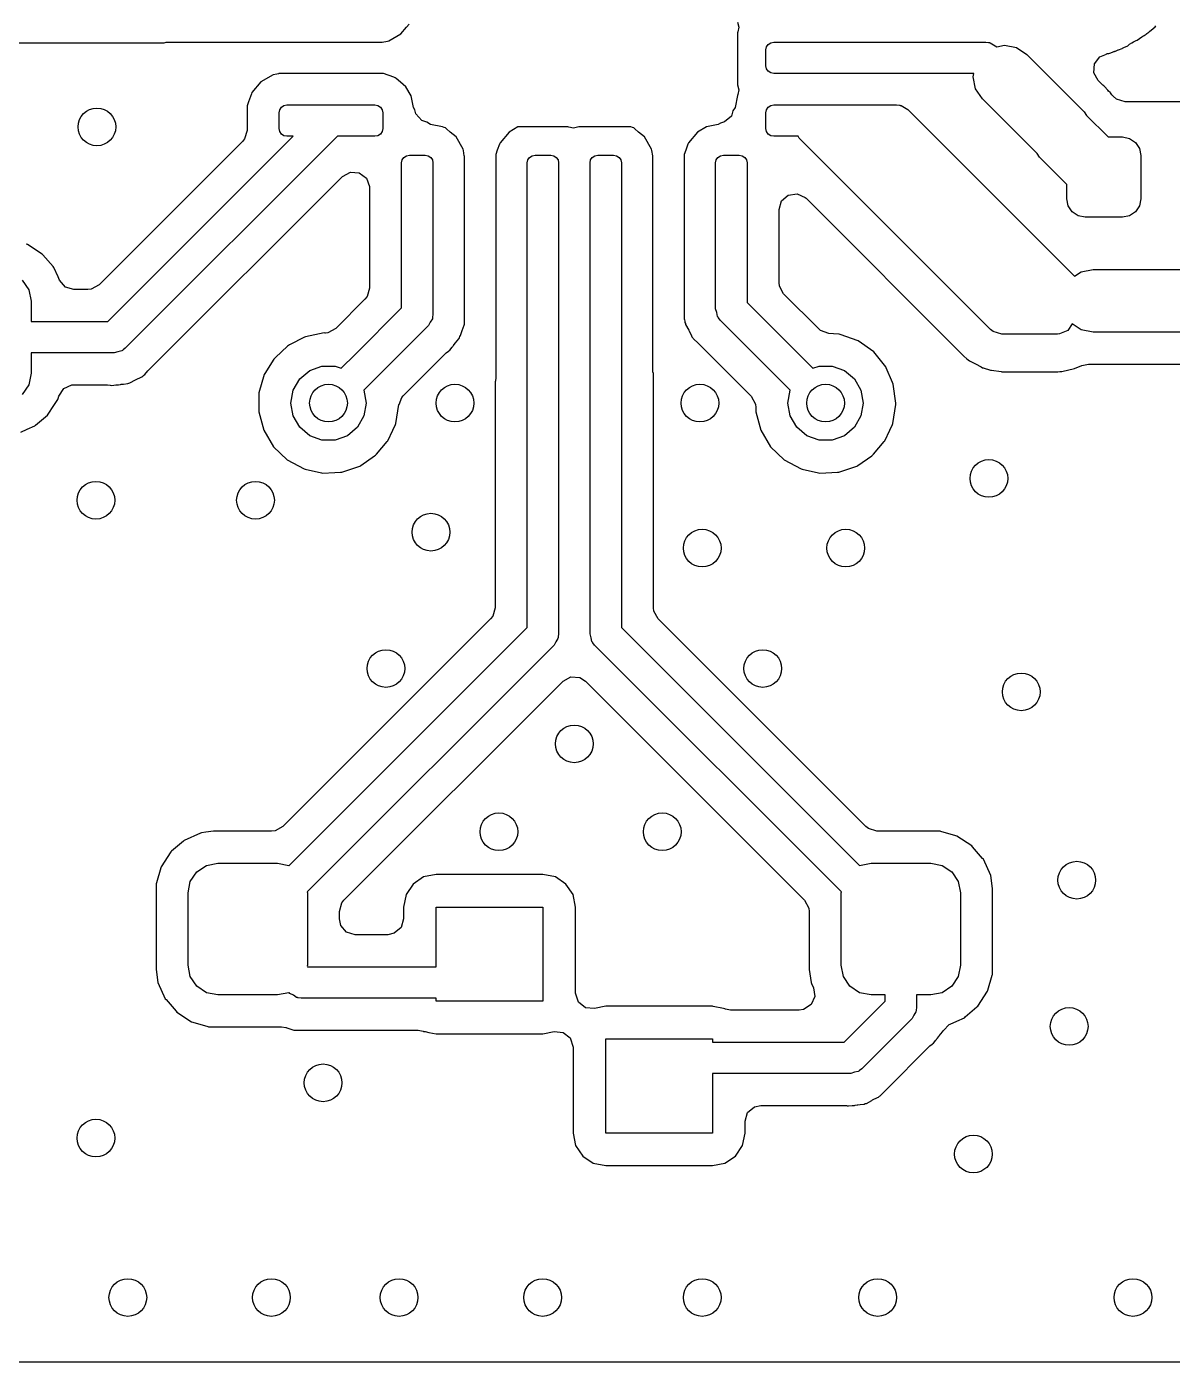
# Model space of a CAD drawing. Extents: x 5.33 to 7.27, y -5.07 to -3.93.
# Drawn here: x 5.7283 to 6.0873, y -5.0703 to -4.6515 of the extents above; entities that cross this region are included whole.
import ezdxf

# ---------------------------------------------------------------- set-up
doc = ezdxf.new("R2010")
doc.units = 0
doc.header["$MEASUREMENT"] = 0
doc.layers.add('BLACK', color=7, linetype='CONTINUOUS')

msp = doc.modelspace()

# ---------------------------------------------------------------- linework, layer by layer
at = {"layer": 'BLACK', "linetype": 'CONTINUOUS'}
for p, q in [((5.84557, -4.65375), (5.84729, -4.65169)), ((5.84729, -4.65169), (5.84812, -4.65071)), ((5.9511, -4.65003), (5.9515, -4.65166)), ((5.9515, -4.65166), (5.9512, -4.65312)), ((6.08001, -4.65319), (6.08033, -4.65289)), ((6.08033, -4.65289), (6.08067, -4.65259)), ((6.08067, -4.65259), (6.08196, -4.65158)), ((6.08196, -4.65158), (6.0822, -4.65124)), ((5.67882, -4.65652), (5.77136, -4.65652)), ((5.77136, -4.65652), (5.77197, -4.65634)), ((5.77197, -4.65634), (5.83962, -4.65634)), ((5.83962, -4.65634), (5.83967, -4.65632)), ((5.83967, -4.65632), (5.84133, -4.65602)), ((5.84133, -4.65602), (5.84176, -4.65595)), ((5.84133, -4.65602), (5.84133, -4.65602)), ((5.84176, -4.65595), (5.84557, -4.65375)), ((5.9512, -4.65312), (5.9511, -4.6534)), ((5.9511, -4.6534), (5.9511, -4.66972)), ((5.96015, -4.65786), (5.96068, -4.65706)), ((5.96068, -4.65706), (5.96148, -4.65653)), ((5.96148, -4.65653), (5.96242, -4.65634)), ((5.96242, -4.65634), (6.02886, -4.65634)), ((6.02886, -4.65634), (6.02973, -4.65646)), ((6.02973, -4.65646), (6.02991, -4.65645)), ((6.02991, -4.65645), (6.03, -4.6565)), ((6.03, -4.6565), (6.03026, -4.65654)), ((6.03026, -4.65654), (6.03127, -4.6572)), ((6.07364, -4.65725), (6.07395, -4.65699)), ((6.07395, -4.65699), (6.07462, -4.65653)), ((6.07462, -4.65653), (6.07464, -4.65652)), ((6.07464, -4.65652), (6.07515, -4.65622)), ((6.07515, -4.65622), (6.07579, -4.65593)), ((6.07579, -4.65593), (6.07599, -4.65583)), ((6.07599, -4.65583), (6.07633, -4.65572)), ((6.07633, -4.65572), (6.07779, -4.65472)), ((6.07779, -4.65472), (6.07813, -4.65451)), ((6.07813, -4.65451), (6.07853, -4.65427)), ((6.07853, -4.65427), (6.07909, -4.65383)), ((6.07909, -4.65383), (6.07934, -4.65365)), ((6.07934, -4.65365), (6.07968, -4.65341)), ((6.07968, -4.65341), (6.08001, -4.65319)), ((5.95996, -4.6588), (5.96015, -4.65786)), ((5.95996, -4.66372), (5.95996, -4.6588)), ((6.03127, -4.6572), (6.03234, -4.65778)), ((6.03234, -4.65778), (6.03236, -4.6578)), ((6.03236, -4.6578), (6.03476, -4.65732)), ((6.03476, -4.65732), (6.03853, -4.65807)), ((6.03853, -4.65807), (6.04172, -4.66021)), ((6.04172, -4.66021), (6.05967, -4.67815)), ((6.06292, -4.66313), (6.0646, -4.6609)), ((6.0646, -4.6609), (6.06672, -4.66009)), ((6.0667, -4.66001), (6.06705, -4.65993)), ((6.06672, -4.66009), (6.0667, -4.66001)), ((6.06705, -4.65993), (6.0674, -4.6599)), ((6.0674, -4.6599), (6.06805, -4.65965)), ((6.06805, -4.65965), (6.06876, -4.65938)), ((6.06876, -4.65938), (6.06902, -4.65929)), ((6.06902, -4.65929), (6.06919, -4.65923)), ((6.06902, -4.65929), (6.06902, -4.65929)), ((6.06919, -4.65923), (6.06936, -4.65919)), ((6.06936, -4.65919), (6.06952, -4.65912)), ((6.06952, -4.65912), (6.07032, -4.65878)), ((6.06952, -4.65912), (6.06952, -4.65912)), ((6.07032, -4.65878), (6.07048, -4.65871)), ((6.07048, -4.65871), (6.07157, -4.65829)), ((6.07157, -4.65829), (6.07174, -4.65819)), ((6.07174, -4.65819), (6.07191, -4.65811)), ((6.07191, -4.65811), (6.07216, -4.65799)), ((6.07191, -4.65811), (6.07191, -4.65811)), ((6.07216, -4.65799), (6.07337, -4.65748)), ((6.07337, -4.65748), (6.07364, -4.65725)), ((6.07364, -4.65725), (6.07364, -4.65725)), ((5.96015, -4.66466), (5.95996, -4.66372)), ((5.96068, -4.66546), (5.96015, -4.66466)), ((5.96148, -4.66599), (5.96068, -4.66546)), ((6.06272, -4.66592), (6.06292, -4.66313)), ((5.80171, -4.66877), (5.79888, -4.67215)), ((5.80553, -4.66657), (5.80171, -4.66877)), ((5.80672, -4.66636), (5.80553, -4.66657)), ((5.80725, -4.66624), (5.80672, -4.66636)), ((5.80734, -4.66618), (5.80725, -4.66624)), ((5.84012, -4.66618), (5.80734, -4.66618)), ((5.84335, -4.66736), (5.84012, -4.66618)), ((5.84376, -4.66751), (5.84335, -4.66736)), ((5.84335, -4.66736), (5.84335, -4.66736)), ((5.84409, -4.66778), (5.84376, -4.66751)), ((5.84544, -4.66892), (5.84409, -4.66778)), ((5.84409, -4.66778), (5.84409, -4.66778)), ((5.84713, -4.67034), (5.84544, -4.66892)), ((5.9511, -4.66972), (5.9515, -4.67134)), ((5.96242, -4.66618), (5.96148, -4.66599)), ((6.02512, -4.66618), (5.96242, -4.66618)), ((6.02492, -4.66717), (6.02512, -4.66618)), ((6.02567, -4.67093), (6.02492, -4.66717)), ((6.06406, -4.66838), (6.06272, -4.66592)), ((6.06492, -4.66923), (6.06406, -4.66838)), ((6.06534, -4.66957), (6.06492, -4.66923)), ((6.0656, -4.6698), (6.06533, -4.66957)), ((6.06533, -4.66957), (6.06534, -4.66957)), ((5.79873, -4.67255), (5.79783, -4.67504)), ((5.79874, -4.67255), (5.79873, -4.67255)), ((5.79888, -4.67215), (5.79874, -4.67255)), ((5.84876, -4.67315), (5.84713, -4.67034)), ((5.84949, -4.67684), (5.84876, -4.67315)), ((5.9511, -4.67309), (5.95035, -4.67684)), ((5.9512, -4.6728), (5.9511, -4.67309)), ((5.9515, -4.67134), (5.9512, -4.6728)), ((6.0278, -4.67413), (6.02567, -4.67093)), ((6.0659, -4.67), (6.0656, -4.6698)), ((6.06613, -4.67026), (6.0659, -4.67)), ((6.0671, -4.67139), (6.06613, -4.67026)), ((6.06613, -4.67026), (6.06613, -4.67026)), ((6.06735, -4.67166), (6.0671, -4.67139)), ((6.06782, -4.67213), (6.06735, -4.67166)), ((6.06793, -4.67228), (6.06782, -4.67213)), ((6.06816, -4.67259), (6.06793, -4.67228)), ((6.06793, -4.67228), (6.06793, -4.67228)), ((6.0684, -4.67291), (6.06816, -4.67259)), ((6.06876, -4.67332), (6.0684, -4.67291)), ((6.06983, -4.67425), (6.06876, -4.67332)), ((5.79783, -4.67504), (5.79738, -4.67627)), ((5.79738, -4.67627), (5.79738, -4.68402)), ((5.8074, -4.67848), (5.80759, -4.67754)), ((5.80759, -4.67754), (5.80812, -4.67674)), ((5.80812, -4.67674), (5.80892, -4.67621)), ((5.80892, -4.67621), (5.80986, -4.67602)), ((5.80986, -4.67602), (5.83742, -4.67602)), ((5.83742, -4.67602), (5.83836, -4.67621)), ((5.83836, -4.67621), (5.83916, -4.67674)), ((5.83916, -4.67674), (5.83969, -4.67754)), ((5.83969, -4.67754), (5.83988, -4.67848)), ((5.84995, -4.67753), (5.84949, -4.67684)), ((5.8503, -4.67885), (5.84995, -4.67753)), ((5.94962, -4.67793), (5.94915, -4.67952)), ((5.95035, -4.67684), (5.94962, -4.67793)), ((5.95996, -4.67848), (5.96015, -4.67754)), ((5.96015, -4.67754), (5.96068, -4.67674)), ((5.96068, -4.67674), (5.96148, -4.67621)), ((5.96148, -4.67621), (5.96242, -4.67602)), ((5.96242, -4.67602), (6.00094, -4.67602)), ((6.00094, -4.67602), (6.00181, -4.67615)), ((6.00181, -4.67615), (6.00199, -4.67614)), ((6.00199, -4.67614), (6.00209, -4.67619)), ((6.00209, -4.67619), (6.00234, -4.67623)), ((6.00234, -4.67623), (6.00336, -4.67688)), ((6.00336, -4.67688), (6.00442, -4.67747)), ((6.00442, -4.67747), (6.0567, -4.72974)), ((6.04496, -4.69128), (6.0278, -4.67413)), ((6.07252, -4.67504), (6.06983, -4.67425)), ((6.50952, -4.67504), (6.07252, -4.67504)), ((5.8074, -4.68341), (5.8074, -4.67848)), ((5.83988, -4.67848), (5.83988, -4.68341)), ((5.85213, -4.68096), (5.8503, -4.67885)), ((5.85372, -4.68143), (5.85213, -4.68096)), ((5.85482, -4.68216), (5.85372, -4.68143)), ((5.85856, -4.68291), (5.85482, -4.68216)), ((5.94503, -4.68216), (5.94133, -4.6829)), ((5.94572, -4.6817), (5.94503, -4.68216)), ((5.94704, -4.68135), (5.94572, -4.6817)), ((5.94915, -4.67952), (5.94704, -4.68135)), ((5.95996, -4.68341), (5.95996, -4.67848)), ((6.05967, -4.67815), (6.06046, -4.67934)), ((6.06046, -4.67934), (6.06719, -4.68606)), ((5.75369, -4.74394), (5.81176, -4.68587)), ((5.82568, -4.68587), (5.75921, -4.75234)), ((5.79738, -4.68402), (5.79659, -4.6867)), ((5.80759, -4.68435), (5.8074, -4.68341)), ((5.80812, -4.68515), (5.80759, -4.68435)), ((5.80892, -4.68568), (5.80812, -4.68515)), ((5.80986, -4.68587), (5.80892, -4.68568)), ((5.81176, -4.68587), (5.80986, -4.68587)), ((5.83742, -4.68587), (5.82568, -4.68587)), ((5.83836, -4.68568), (5.83742, -4.68587)), ((5.83916, -4.68515), (5.83836, -4.68568)), ((5.83969, -4.68435), (5.83916, -4.68515)), ((5.83988, -4.68341), (5.83969, -4.68435)), ((5.8591, -4.68311), (5.85856, -4.68291)), ((5.85951, -4.68325), (5.8591, -4.68311)), ((5.8591, -4.68311), (5.8591, -4.68311)), ((5.85984, -4.68353), (5.85951, -4.68325)), ((5.86102, -4.68452), (5.85984, -4.68353)), ((5.85984, -4.68353), (5.85984, -4.68353)), ((5.86288, -4.68608), (5.86102, -4.68452)), ((5.86508, -4.6899), (5.86288, -4.68608)), ((5.87947, -4.68452), (5.87664, -4.68789)), ((5.88225, -4.68291), (5.87947, -4.68452)), ((5.89794, -4.68291), (5.88225, -4.68291)), ((5.89822, -4.68301), (5.89794, -4.68291)), ((5.89968, -4.68331), (5.89822, -4.68301)), ((5.90131, -4.68291), (5.89968, -4.68331)), ((5.91763, -4.68291), (5.90131, -4.68291)), ((5.91816, -4.68311), (5.91763, -4.68291)), ((5.91856, -4.68325), (5.91816, -4.68311)), ((5.91816, -4.68311), (5.91816, -4.68311)), ((5.9189, -4.68353), (5.91856, -4.68325)), ((5.92007, -4.68452), (5.9189, -4.68353)), ((5.9189, -4.68353), (5.9189, -4.68353)), ((5.92194, -4.68608), (5.92007, -4.68452)), ((5.92414, -4.6899), (5.92194, -4.68608)), ((5.93852, -4.68452), (5.93569, -4.68789)), ((5.94133, -4.6829), (5.93852, -4.68452)), ((5.96015, -4.68435), (5.95996, -4.68341)), ((5.96068, -4.68515), (5.96015, -4.68435)), ((5.96148, -4.68568), (5.96068, -4.68515)), ((5.96242, -4.68587), (5.96148, -4.68568)), ((5.97008, -4.68587), (5.96242, -4.68587)), ((5.97042, -4.68648), (5.97008, -4.68587)), ((6.03036, -4.74642), (5.97042, -4.68648)), ((6.06719, -4.68606), (6.07167, -4.68606)), ((6.07167, -4.68606), (6.0739, -4.68651)), ((5.79593, -4.68753), (5.75099, -4.73246)), ((5.79659, -4.6867), (5.79593, -4.68753)), ((5.86516, -4.69032), (5.86508, -4.6899)), ((5.86545, -4.69198), (5.86516, -4.69032)), ((5.86516, -4.69032), (5.86516, -4.69032)), ((5.87579, -4.69023), (5.87531, -4.69153)), ((5.87649, -4.6883), (5.87579, -4.69023)), ((5.87664, -4.68789), (5.87649, -4.6883)), ((5.87649, -4.6883), (5.87649, -4.6883)), ((5.92421, -4.69032), (5.92414, -4.6899)), ((5.92451, -4.69198), (5.92421, -4.69032)), ((5.92421, -4.69032), (5.92421, -4.69032)), ((5.93484, -4.69023), (5.93437, -4.69153)), ((5.93555, -4.6883), (5.93484, -4.69023)), ((5.93569, -4.68789), (5.93555, -4.6883)), ((5.93555, -4.6883), (5.93555, -4.6883)), ((6.0739, -4.68651), (6.07578, -4.68776)), ((6.07578, -4.68776), (6.07704, -4.68965)), ((6.07704, -4.68965), (6.07748, -4.69187)), ((5.84579, -4.69423), (5.84597, -4.69329)), ((5.84579, -4.73967), (5.84579, -4.69423)), ((5.84597, -4.69329), (5.84651, -4.69249)), ((5.84651, -4.69249), (5.84731, -4.69196)), ((5.84731, -4.69196), (5.84825, -4.69177)), ((5.84825, -4.69177), (5.85317, -4.69177)), ((5.85317, -4.69177), (5.85411, -4.69196)), ((5.85411, -4.69196), (5.85491, -4.69249)), ((5.85491, -4.69249), (5.85544, -4.69329)), ((5.85544, -4.69329), (5.85563, -4.69423)), ((5.85563, -4.69423), (5.85563, -4.74171)), ((5.86547, -4.69203), (5.86545, -4.69198)), ((5.86547, -4.74474), (5.86547, -4.69203)), ((5.87531, -4.69153), (5.87531, -4.76165)), ((5.88516, -4.69423), (5.88534, -4.69329)), ((5.88516, -4.83989), (5.88516, -4.69423)), ((5.88534, -4.69329), (5.88588, -4.69249)), ((5.88588, -4.69249), (5.88668, -4.69196)), ((5.88668, -4.69196), (5.88762, -4.69177)), ((5.88762, -4.69177), (5.89254, -4.69177)), ((5.89254, -4.69177), (5.89348, -4.69196)), ((5.89348, -4.69196), (5.89428, -4.69249)), ((5.89428, -4.69249), (5.89481, -4.69329)), ((5.89481, -4.69329), (5.895, -4.69423)), ((5.895, -4.69423), (5.895, -4.84193)), ((5.90484, -4.69423), (5.90503, -4.69329)), ((5.90484, -4.84193), (5.90484, -4.69423)), ((5.90503, -4.69329), (5.90556, -4.69249)), ((5.90556, -4.69249), (5.90636, -4.69196)), ((5.90636, -4.69196), (5.9073, -4.69177)), ((5.9073, -4.69177), (5.91222, -4.69177)), ((5.91222, -4.69177), (5.91317, -4.69196)), ((5.91317, -4.69196), (5.91396, -4.69249)), ((5.91396, -4.69249), (5.9145, -4.69329)), ((5.9145, -4.69329), (5.91469, -4.69423)), ((5.91469, -4.69423), (5.91469, -4.83989)), ((5.92453, -4.69203), (5.92451, -4.69198)), ((5.92453, -4.75969), (5.92453, -4.69203)), ((5.93437, -4.69153), (5.93437, -4.74328)), ((5.94421, -4.69423), (5.9444, -4.69329)), ((5.94421, -4.74), (5.94421, -4.69423)), ((5.9444, -4.69329), (5.94493, -4.69249)), ((5.94493, -4.69249), (5.94573, -4.69196)), ((5.94573, -4.69196), (5.94667, -4.69177)), ((5.94667, -4.69177), (5.95159, -4.69177)), ((5.95159, -4.69177), (5.95254, -4.69196)), ((5.95254, -4.69196), (5.95333, -4.69249)), ((5.95333, -4.69249), (5.95387, -4.69329)), ((5.95387, -4.69329), (5.95406, -4.69423)), ((5.95406, -4.69423), (5.95406, -4.73796)), ((6.04575, -4.69246), (6.04496, -4.69128)), ((6.05425, -4.70097), (6.04575, -4.69246)), ((6.07748, -4.69187), (6.07748, -4.70545)), ((5.76642, -4.7593), (5.8273, -4.69842)), ((5.8273, -4.69842), (5.82975, -4.69708)), ((5.82975, -4.69708), (5.83254, -4.69728)), ((5.83254, -4.69728), (5.83478, -4.69895)), ((5.83478, -4.69895), (5.83576, -4.70157)), ((5.83576, -4.70157), (5.83577, -4.70192)), ((5.83577, -4.70192), (5.83577, -4.73347)), ((6.05425, -4.70545), (6.05425, -4.70097)), ((5.96407, -4.70882), (5.96486, -4.70614)), ((5.96486, -4.70614), (5.96697, -4.7043)), ((5.96697, -4.7043), (5.96974, -4.70391)), ((5.96974, -4.70391), (5.97228, -4.70507)), ((5.97228, -4.70507), (5.97254, -4.70531)), ((5.97254, -4.70531), (6.02201, -4.75477)), ((6.05469, -4.70768), (6.05425, -4.70545)), ((6.07748, -4.70545), (6.07704, -4.70768)), ((5.96407, -4.73176), (5.96407, -4.70882)), ((6.05595, -4.70956), (6.05469, -4.70768)), ((6.05784, -4.71082), (6.05595, -4.70956)), ((6.06006, -4.71126), (6.05784, -4.71082)), ((6.07167, -4.71126), (6.06006, -4.71126)), ((6.0739, -4.71082), (6.07167, -4.71126)), ((6.07578, -4.70956), (6.0739, -4.71082)), ((6.07704, -4.70768), (6.07578, -4.70956)), ((5.7285, -4.71978), (5.72816, -4.71968)), ((5.73316, -4.72279), (5.7285, -4.71978)), ((5.73339, -4.72306), (5.73316, -4.72279)), ((5.73655, -4.72673), (5.73339, -4.72306)), ((5.73339, -4.72306), (5.73339, -4.72306)), ((5.73678, -4.727), (5.73655, -4.72673)), ((5.73655, -4.72673), (5.73655, -4.72673)), ((5.73812, -4.72994), (5.73678, -4.727)), ((6.0567, -4.72974), (6.05879, -4.72835)), ((6.05879, -4.72835), (6.06256, -4.7276)), ((6.06256, -4.7276), (6.14094, -4.7276)), ((5.72691, -4.73093), (5.72893, -4.73396)), ((5.7386, -4.73101), (5.73812, -4.72994)), ((5.74044, -4.73313), (5.7386, -4.73101)), ((5.75099, -4.73246), (5.74854, -4.7338)), ((5.96419, -4.73281), (5.96407, -4.73176)), ((5.72893, -4.73396), (5.72965, -4.73754)), ((5.74312, -4.73392), (5.74044, -4.73313)), ((5.74748, -4.73392), (5.74312, -4.73392)), ((5.74854, -4.7338), (5.74748, -4.73392)), ((5.83498, -4.73615), (5.83431, -4.73698)), ((5.83577, -4.73347), (5.83498, -4.73615)), ((5.96553, -4.73526), (5.96419, -4.73281)), ((5.97654, -4.74628), (5.96553, -4.73526)), ((5.72965, -4.73754), (5.72965, -4.74394)), ((5.83431, -4.73698), (5.82518, -4.74612)), ((5.83123, -4.75424), (5.84579, -4.73967)), ((5.94455, -4.74116), (5.94421, -4.74)), ((5.95406, -4.73796), (5.97469, -4.7586)), ((5.72965, -4.74394), (5.75369, -4.74394)), ((5.85477, -4.74413), (5.85419, -4.74519)), ((5.85543, -4.74311), (5.85477, -4.74413)), ((5.85546, -4.74286), (5.85543, -4.74311)), ((5.85552, -4.74276), (5.85546, -4.74286)), ((5.85563, -4.74171), (5.8555, -4.74258)), ((5.8555, -4.74258), (5.85552, -4.74276)), ((5.86495, -4.74622), (5.86547, -4.74474)), ((5.93437, -4.74328), (5.93443, -4.74336)), ((5.93443, -4.74336), (5.93444, -4.74345)), ((5.93444, -4.74345), (5.93455, -4.74382)), ((5.93455, -4.74382), (5.9346, -4.74422)), ((5.9346, -4.74422), (5.93475, -4.74455)), ((5.93475, -4.74455), (5.93481, -4.7449)), ((5.93481, -4.7449), (5.93577, -4.74668)), ((5.94481, -4.74235), (5.94455, -4.74116)), ((5.94496, -4.74255), (5.94481, -4.74235)), ((5.94499, -4.74266), (5.94496, -4.74255)), ((5.94513, -4.74278), (5.94499, -4.74266)), ((5.94565, -4.74348), (5.94513, -4.74278)), ((5.9676, -4.76542), (5.94565, -4.74348)), ((6.05596, -4.74464), (6.05456, -4.74673)), ((6.05879, -4.74653), (6.05596, -4.74464)), ((5.81535, -4.74888), (5.81062, -4.75129)), ((5.81565, -4.74873), (5.81535, -4.74888)), ((5.82151, -4.74754), (5.81565, -4.74873)), ((5.82185, -4.74757), (5.82151, -4.74754)), ((5.82198, -4.74756), (5.82185, -4.74757)), ((5.82272, -4.74746), (5.82198, -4.74756)), ((5.82518, -4.74612), (5.82272, -4.74746)), ((5.85419, -4.74519), (5.83819, -4.7612)), ((5.86372, -4.74933), (5.86397, -4.74901)), ((5.86397, -4.74901), (5.86409, -4.74867)), ((5.86409, -4.74867), (5.8643, -4.74837)), ((5.8643, -4.74837), (5.86488, -4.74644)), ((5.86488, -4.74644), (5.86495, -4.74622)), ((5.93577, -4.74668), (5.93588, -4.74689)), ((5.93588, -4.74689), (5.93661, -4.74842)), ((5.93661, -4.74842), (5.93661, -4.74842)), ((5.93661, -4.74842), (5.93675, -4.7487)), ((5.93675, -4.7487), (5.93696, -4.74896)), ((5.93696, -4.74896), (5.93704, -4.74903)), ((5.93704, -4.74903), (5.93704, -4.74904)), ((5.93704, -4.74904), (5.93717, -4.74928)), ((5.93717, -4.74928), (5.93747, -4.74956)), ((5.97707, -4.74674), (5.97654, -4.74628)), ((5.97969, -4.74772), (5.97707, -4.74674)), ((5.9812, -4.74783), (5.97969, -4.74772)), ((5.9829, -4.74796), (5.9812, -4.74783)), ((5.98324, -4.74798), (5.9829, -4.74796)), ((5.9829, -4.74796), (5.9829, -4.74796)), ((5.98887, -4.75001), (5.98324, -4.74798)), ((6.03118, -4.74709), (6.03036, -4.74642)), ((6.03387, -4.74787), (6.03118, -4.74709)), ((6.05139, -4.74787), (6.03387, -4.74787)), ((6.05199, -4.74784), (6.05139, -4.74787)), ((6.05456, -4.74673), (6.05199, -4.74784)), ((6.06256, -4.74728), (6.05879, -4.74653)), ((6.14094, -4.74728), (6.06256, -4.74728)), ((5.75689, -4.75344), (5.75573, -4.75378)), ((5.75808, -4.75318), (5.75689, -4.75344)), ((5.75828, -4.75303), (5.75808, -4.75318)), ((5.75839, -4.753), (5.75828, -4.75303)), ((5.75851, -4.75286), (5.75839, -4.753)), ((5.75921, -4.75234), (5.75851, -4.75286)), ((5.81007, -4.75167), (5.80626, -4.75518)), ((5.81032, -4.75144), (5.81007, -4.75167)), ((5.81007, -4.75167), (5.81007, -4.75167)), ((5.81062, -4.75129), (5.81032, -4.75144)), ((5.81062, -4.75129), (5.81062, -4.75129)), ((5.8598, -4.75375), (5.86044, -4.75323)), ((5.86044, -4.75323), (5.86055, -4.75313)), ((5.86055, -4.75313), (5.8609, -4.75291)), ((5.8609, -4.75291), (5.86166, -4.75194)), ((5.86166, -4.75194), (5.86183, -4.75174)), ((5.86183, -4.75174), (5.86196, -4.75159)), ((5.86183, -4.75174), (5.86183, -4.75174)), ((5.86196, -4.75159), (5.86211, -4.75144)), ((5.86211, -4.75144), (5.86259, -4.75078)), ((5.86259, -4.75078), (5.86273, -4.75059)), ((5.86273, -4.75059), (5.86372, -4.74933)), ((5.93747, -4.74956), (5.93747, -4.74956)), ((5.93747, -4.74956), (5.93855, -4.75055)), ((5.93855, -4.75055), (5.93869, -4.75069)), ((5.93869, -4.75069), (5.95537, -4.76736)), ((5.99374, -4.75347), (5.98887, -4.75001)), ((5.9975, -4.75812), (5.99374, -4.75347)), ((5.75573, -4.75378), (5.72965, -4.75378)), ((5.72965, -4.75378), (5.72965, -4.76018)), ((5.80574, -4.75577), (5.80295, -4.76028)), ((5.80592, -4.75549), (5.80574, -4.75577)), ((5.80574, -4.75577), (5.80574, -4.75577)), ((5.80626, -4.75518), (5.80592, -4.75549)), ((5.82687, -4.7586), (5.83123, -4.75424)), ((5.83123, -4.75424), (5.83123, -4.75424)), ((5.84631, -4.76724), (5.8598, -4.75375)), ((6.02201, -4.75477), (6.02295, -4.75562)), ((6.02295, -4.75562), (6.02377, -4.75628)), ((6.02377, -4.75628), (6.02564, -4.75726)), ((6.02564, -4.75726), (6.02742, -4.75819)), ((6.05894, -4.7577), (6.06106, -4.75735)), ((6.06106, -4.75735), (6.06106, -4.7573)), ((6.06106, -4.7573), (6.11931, -4.7573)), ((5.72965, -4.76018), (5.72893, -4.76376)), ((5.76261, -4.76212), (5.76415, -4.76138)), ((5.76415, -4.76138), (5.76443, -4.76124)), ((5.76415, -4.76138), (5.76415, -4.76138)), ((5.76443, -4.76124), (5.76469, -4.76103)), ((5.76469, -4.76103), (5.76476, -4.76095)), ((5.76476, -4.76095), (5.76477, -4.76095)), ((5.76477, -4.76095), (5.76501, -4.76082)), ((5.76501, -4.76082), (5.76528, -4.76052)), ((5.76528, -4.76052), (5.76628, -4.75944)), ((5.76528, -4.76052), (5.76528, -4.76052)), ((5.76628, -4.75944), (5.76642, -4.7593)), ((5.80277, -4.76057), (5.8011, -4.76631)), ((5.80295, -4.76028), (5.80277, -4.76057)), ((5.81385, -4.76194), (5.81699, -4.7593)), ((5.81699, -4.7593), (5.82084, -4.7579)), ((5.82084, -4.7579), (5.82495, -4.7579)), ((5.82495, -4.7579), (5.82687, -4.7586)), ((5.83819, -4.7612), (5.83396, -4.76542)), ((5.83819, -4.7612), (5.83819, -4.7612)), ((5.87531, -4.76165), (5.87519, -4.76252)), ((5.9247, -4.76029), (5.92453, -4.75969)), ((5.9247, -4.83369), (5.9247, -4.76029)), ((5.97469, -4.7586), (5.97661, -4.7579)), ((5.97661, -4.7579), (5.98071, -4.7579)), ((5.98071, -4.7579), (5.98457, -4.7593)), ((5.98457, -4.7593), (5.98771, -4.76194)), ((5.99764, -4.75843), (5.9975, -4.75812)), ((5.99967, -4.76311), (5.99764, -4.75843)), ((5.99764, -4.75843), (5.99764, -4.75843)), ((6.02742, -4.75819), (6.02786, -4.75842)), ((6.02786, -4.75842), (6.02809, -4.75849)), ((6.02809, -4.75849), (6.02809, -4.75849)), ((6.02809, -4.75849), (6.03037, -4.75916)), ((6.03037, -4.75916), (6.03054, -4.75921)), ((6.03054, -4.75921), (6.03071, -4.75923)), ((6.03071, -4.75923), (6.03071, -4.75923)), ((6.03071, -4.75923), (6.03369, -4.75966)), ((6.03369, -4.75966), (6.03369, -4.75966)), ((6.03369, -4.75966), (6.03387, -4.75969)), ((6.03387, -4.75969), (6.05139, -4.75969)), ((6.05139, -4.75969), (6.05142, -4.75968)), ((6.05142, -4.75968), (6.05208, -4.75966)), ((6.05142, -4.75968), (6.05142, -4.75968)), ((6.05208, -4.75966), (6.05208, -4.75966)), ((6.05208, -4.75966), (6.05211, -4.75966)), ((6.05211, -4.75966), (6.05242, -4.75964)), ((6.05242, -4.75964), (6.0525, -4.75964)), ((6.0525, -4.75964), (6.05272, -4.75963)), ((6.0525, -4.75964), (6.0525, -4.75964)), ((6.05272, -4.75963), (6.05669, -4.75868)), ((6.05669, -4.75868), (6.05894, -4.7577)), ((5.72893, -4.76376), (5.72691, -4.76679)), ((5.73837, -4.76734), (5.73989, -4.76499)), ((5.73989, -4.76499), (5.74244, -4.76385)), ((5.74244, -4.76385), (5.74312, -4.7638)), ((5.74312, -4.7638), (5.75365, -4.7638)), ((5.75365, -4.7638), (5.75447, -4.76389)), ((5.75447, -4.76389), (5.75461, -4.76389)), ((5.75461, -4.76389), (5.75502, -4.76398)), ((5.75502, -4.76398), (5.75625, -4.76383)), ((5.75625, -4.76383), (5.7565, -4.76382)), ((5.7565, -4.76382), (5.75671, -4.7638)), ((5.7565, -4.76382), (5.7565, -4.76382)), ((5.75671, -4.7638), (5.75691, -4.7638)), ((5.75691, -4.7638), (5.75711, -4.76377)), ((5.75711, -4.76377), (5.75772, -4.76366)), ((5.75711, -4.76377), (5.75711, -4.76377)), ((5.75772, -4.76366), (5.75795, -4.76363)), ((5.75795, -4.76363), (5.75867, -4.76355)), ((5.75867, -4.76355), (5.75995, -4.7634)), ((5.75995, -4.7634), (5.76028, -4.76324)), ((5.76028, -4.76324), (5.76063, -4.76318)), ((5.76063, -4.76318), (5.76241, -4.76222)), ((5.76241, -4.76222), (5.76261, -4.76212)), ((5.81108, -4.76953), (5.8118, -4.76549)), ((5.8118, -4.76549), (5.81385, -4.76194)), ((5.83396, -4.76542), (5.83399, -4.76549)), ((5.83399, -4.76549), (5.83471, -4.76953)), ((5.87515, -4.7628), (5.87514, -4.76288)), ((5.87514, -4.76288), (5.87514, -4.83369)), ((5.8752, -4.7627), (5.87515, -4.7628)), ((5.87519, -4.76252), (5.8752, -4.7627)), ((5.96685, -4.76953), (5.96756, -4.76549)), ((5.96756, -4.76549), (5.9676, -4.76542)), ((5.98771, -4.76194), (5.98976, -4.76549)), ((5.98976, -4.76549), (5.99047, -4.76953)), ((5.99988, -4.7636), (5.99967, -4.76311)), ((6.00069, -4.76953), (5.99988, -4.7636)), ((5.73681, -4.77032), (5.73787, -4.76868)), ((5.73787, -4.76868), (5.73806, -4.76838)), ((5.73787, -4.76868), (5.73787, -4.76868)), ((5.73806, -4.76838), (5.73816, -4.76805)), ((5.73816, -4.76805), (5.73837, -4.76734)), ((5.73816, -4.76805), (5.73816, -4.76805)), ((5.80109, -4.76724), (5.80104, -4.77229)), ((5.8011, -4.76665), (5.80109, -4.76724)), ((5.8011, -4.76631), (5.8011, -4.76665)), ((5.8011, -4.76665), (5.8011, -4.76665)), ((5.8118, -4.77357), (5.81108, -4.76953)), ((5.83471, -4.76953), (5.83399, -4.77357)), ((5.84398, -4.77589), (5.84492, -4.76999)), ((5.84492, -4.76999), (5.845, -4.77)), ((5.845, -4.77), (5.84588, -4.76773)), ((5.84588, -4.76773), (5.84631, -4.76724)), ((5.95537, -4.76736), (5.95671, -4.76982)), ((5.95671, -4.76982), (5.95682, -4.77092)), ((5.96756, -4.77357), (5.96685, -4.76953)), ((5.99047, -4.76953), (5.98976, -4.77357)), ((5.99975, -4.77589), (6.00068, -4.76999)), ((6.00068, -4.76999), (6.00069, -4.76953)), ((5.73111, -4.77643), (5.73477, -4.77327)), ((5.73477, -4.77327), (5.73504, -4.77304)), ((5.73477, -4.77327), (5.73477, -4.77327)), ((5.73504, -4.77304), (5.73681, -4.77032)), ((5.80104, -4.77229), (5.80259, -4.77806)), ((5.81385, -4.77712), (5.8118, -4.77357)), ((5.83399, -4.77357), (5.83194, -4.77712)), ((5.95682, -4.77092), (5.95681, -4.77229)), ((5.95681, -4.77229), (5.95836, -4.77806)), ((5.96961, -4.77712), (5.96756, -4.77357)), ((5.98976, -4.77357), (5.98771, -4.77712)), ((5.72645, -4.77866), (5.72847, -4.77774)), ((5.72847, -4.77774), (5.73084, -4.77666)), ((5.73084, -4.77666), (5.73111, -4.77643)), ((5.73111, -4.77643), (5.73111, -4.77643)), ((5.80259, -4.77806), (5.80563, -4.78321)), ((5.81699, -4.77976), (5.81385, -4.77712)), ((5.83194, -4.77712), (5.8288, -4.77976)), ((5.84149, -4.78133), (5.843, -4.77804)), ((5.843, -4.77804), (5.84384, -4.7762)), ((5.84384, -4.7762), (5.84398, -4.77589)), ((5.84384, -4.7762), (5.84384, -4.7762)), ((5.95836, -4.77806), (5.9614, -4.78321)), ((5.97276, -4.77976), (5.96961, -4.77712)), ((5.98771, -4.77712), (5.98457, -4.77976)), ((5.99726, -4.78133), (5.99877, -4.77804)), ((5.99877, -4.77804), (5.99961, -4.7762)), ((5.99961, -4.7762), (5.99975, -4.77589)), ((5.99961, -4.7762), (5.99961, -4.7762)), ((5.82084, -4.78116), (5.81699, -4.77976)), ((5.82495, -4.78116), (5.82084, -4.78116)), ((5.8288, -4.77976), (5.82495, -4.78116)), ((5.83792, -4.78556), (5.84127, -4.78159)), ((5.84127, -4.78159), (5.84149, -4.78133)), ((5.84127, -4.78159), (5.84127, -4.78159)), ((5.97661, -4.78116), (5.97276, -4.77976)), ((5.98071, -4.78116), (5.97661, -4.78116)), ((5.98457, -4.77976), (5.98071, -4.78116)), ((5.99369, -4.78556), (5.99704, -4.78159)), ((5.99704, -4.78159), (5.99726, -4.78133)), ((5.99704, -4.78159), (5.99704, -4.78159)), ((5.80563, -4.78321), (5.80995, -4.78735)), ((5.83297, -4.78907), (5.83735, -4.78609)), ((5.83735, -4.78609), (5.83763, -4.7859)), ((5.83735, -4.78609), (5.83735, -4.78609)), ((5.83763, -4.7859), (5.83792, -4.78556)), ((5.9614, -4.78321), (5.96571, -4.78735)), ((5.98874, -4.78907), (5.99312, -4.78609)), ((5.99312, -4.78609), (5.9934, -4.7859)), ((5.99312, -4.78609), (5.99312, -4.78609)), ((5.9934, -4.7859), (5.99369, -4.78556)), ((5.80995, -4.78735), (5.81522, -4.79017)), ((5.81522, -4.79017), (5.81555, -4.79025)), ((5.81555, -4.79025), (5.81555, -4.79025)), ((5.81555, -4.79025), (5.82072, -4.7914)), ((5.82482, -4.79128), (5.82668, -4.79118)), ((5.82668, -4.79118), (5.82702, -4.79116)), ((5.82668, -4.79118), (5.82668, -4.79118)), ((5.82702, -4.79116), (5.83269, -4.78926)), ((5.83269, -4.78926), (5.83297, -4.78907)), ((5.83297, -4.78907), (5.83297, -4.78907)), ((5.96571, -4.78735), (5.97098, -4.79017)), ((5.97098, -4.79017), (5.97131, -4.79025)), ((5.97131, -4.79025), (5.97131, -4.79025)), ((5.97131, -4.79025), (5.97649, -4.7914)), ((5.98059, -4.79128), (5.98245, -4.79118)), ((5.98245, -4.79118), (5.98279, -4.79116)), ((5.98245, -4.79118), (5.98245, -4.79118)), ((5.98279, -4.79116), (5.98846, -4.78926)), ((5.98846, -4.78926), (5.98874, -4.78907)), ((5.98874, -4.78907), (5.98874, -4.78907)), ((5.82072, -4.7914), (5.82072, -4.7914)), ((5.82072, -4.7914), (5.82105, -4.79148)), ((5.82105, -4.79148), (5.82482, -4.79128)), ((5.97649, -4.7914), (5.97649, -4.7914)), ((5.97649, -4.7914), (5.97682, -4.79148)), ((5.97682, -4.79148), (5.98059, -4.79128)), ((5.87368, -4.83719), (5.80857, -4.90231)), ((5.87435, -4.83637), (5.87368, -4.83719)), ((5.87514, -4.83369), (5.87435, -4.83637)), ((5.92482, -4.83474), (5.9247, -4.83369)), ((5.92616, -4.83719), (5.92482, -4.83474)), ((5.99127, -4.90231), (5.92616, -4.83719)), ((5.81053, -4.91452), (5.88516, -4.83989)), ((5.91469, -4.83989), (5.98931, -4.91452)), ((5.89356, -4.84541), (5.81619, -4.92278)), ((5.89414, -4.84435), (5.89356, -4.84541)), ((5.8948, -4.84333), (5.89414, -4.84435)), ((5.89483, -4.84307), (5.8948, -4.84333)), ((5.89489, -4.84298), (5.89483, -4.84307)), ((5.895, -4.84193), (5.89487, -4.8428)), ((5.89487, -4.8428), (5.89489, -4.84298)), ((5.90518, -4.84309), (5.90484, -4.84193)), ((5.90544, -4.84428), (5.90518, -4.84309)), ((5.90559, -4.84448), (5.90544, -4.84428)), ((5.90562, -4.84459), (5.90559, -4.84448)), ((5.90576, -4.84471), (5.90562, -4.84459)), ((5.90628, -4.84541), (5.90576, -4.84471)), ((5.98365, -4.92278), (5.90628, -4.84541)), ((5.82773, -4.92541), (5.89641, -4.85672)), ((5.89641, -4.85672), (5.89887, -4.85538)), ((5.89887, -4.85538), (5.90165, -4.85558)), ((5.90165, -4.85558), (5.90343, -4.85672)), ((5.90343, -4.85672), (5.97211, -4.92541)), ((5.78445, -4.9041), (5.78307, -4.9043)), ((5.78683, -4.90376), (5.78445, -4.9041)), ((5.80506, -4.90376), (5.78683, -4.90376)), ((5.80612, -4.90365), (5.80506, -4.90376)), ((5.80857, -4.90231), (5.80612, -4.90365)), ((5.9921, -4.90297), (5.99127, -4.90231)), ((5.99478, -4.90376), (5.9921, -4.90297)), ((6.01428, -4.90376), (5.99478, -4.90376)), ((6.01453, -4.90378), (6.01428, -4.90376)), ((6.01478, -4.90385), (6.01453, -4.90378)), ((6.0195, -4.90527), (6.01478, -4.90385)), ((6.01478, -4.90385), (6.01478, -4.90385)), ((5.7774, -4.90688), (5.77373, -4.91004)), ((5.77767, -4.90665), (5.7774, -4.90688)), ((5.7774, -4.90688), (5.7774, -4.90688)), ((5.78272, -4.90435), (5.77767, -4.90665)), ((5.78307, -4.9043), (5.78272, -4.90435)), ((5.78307, -4.9043), (5.78307, -4.9043)), ((6.01984, -4.90537), (6.0195, -4.90527)), ((6.0195, -4.90527), (6.0195, -4.90527)), ((6.0245, -4.90838), (6.01984, -4.90537)), ((6.02473, -4.90865), (6.0245, -4.90838)), ((5.77346, -4.91027), (5.77045, -4.91492)), ((5.77373, -4.91004), (5.77346, -4.91027)), ((5.77373, -4.91004), (5.77373, -4.91004)), ((6.02789, -4.91232), (6.02473, -4.90865)), ((6.02473, -4.90865), (6.02473, -4.90865)), ((6.02812, -4.91259), (6.02789, -4.91232)), ((6.02789, -4.91232), (6.02789, -4.91232)), ((6.03041, -4.91764), (6.02812, -4.91259)), ((5.77034, -4.91526), (5.76893, -4.91998)), ((5.77045, -4.91492), (5.77034, -4.91526)), ((5.77034, -4.91526), (5.77034, -4.91526)), ((5.77957, -4.91955), (5.7816, -4.91652)), ((5.7816, -4.91652), (5.78463, -4.91449)), ((5.78463, -4.91449), (5.78821, -4.91378)), ((5.78821, -4.91378), (5.80691, -4.91378)), ((5.80691, -4.91378), (5.81049, -4.91449)), ((5.81049, -4.91449), (5.81053, -4.91452)), ((5.98931, -4.91452), (5.98935, -4.91449)), ((5.98935, -4.91449), (5.99293, -4.91378)), ((5.99293, -4.91378), (6.01163, -4.91378)), ((6.01163, -4.91378), (6.01521, -4.91449)), ((6.01521, -4.91449), (6.01825, -4.91652)), ((6.01825, -4.91652), (6.02027, -4.91955)), ((5.76886, -4.92024), (5.76884, -4.92048)), ((5.76884, -4.92048), (5.76884, -4.94714)), ((5.76893, -4.91998), (5.76886, -4.92024)), ((5.77886, -4.92313), (5.77957, -4.91955)), ((5.84939, -4.92033), (5.84718, -4.92365)), ((5.8527, -4.91812), (5.84939, -4.92033)), ((5.85661, -4.91734), (5.8527, -4.91812)), ((5.89008, -4.91734), (5.85661, -4.91734)), ((5.89399, -4.91812), (5.89008, -4.91734)), ((5.8973, -4.92033), (5.89399, -4.91812)), ((5.89952, -4.92365), (5.8973, -4.92033)), ((6.02027, -4.91955), (6.02098, -4.92313)), ((6.031, -4.92176), (6.03041, -4.91764)), ((5.77886, -4.94577), (5.77886, -4.92313)), ((5.81619, -4.92278), (5.81626, -4.92313)), ((5.81626, -4.92313), (5.81626, -4.94577)), ((5.84718, -4.92365), (5.8464, -4.92756)), ((5.9003, -4.92756), (5.89952, -4.92365)), ((5.98358, -4.92313), (5.98365, -4.92278)), ((5.98358, -4.94577), (5.98358, -4.92313)), ((6.02098, -4.92313), (6.02098, -4.94577)), ((6.031, -4.94842), (6.031, -4.92176)), ((5.82628, -4.92891), (5.82707, -4.92623)), ((5.82628, -4.93128), (5.82628, -4.92891)), ((5.82707, -4.92623), (5.82773, -4.92541)), ((5.8464, -4.92756), (5.8464, -4.93128)), ((5.85661, -4.94626), (5.85661, -4.92756)), ((5.85661, -4.92756), (5.89008, -4.92756)), ((5.89008, -4.92756), (5.89008, -4.95709)), ((5.9003, -4.95452), (5.9003, -4.92756)), ((5.97211, -4.92541), (5.97345, -4.92786)), ((5.97345, -4.92786), (5.97356, -4.92891)), ((5.97356, -4.92891), (5.97356, -4.94714)), ((5.82673, -4.93334), (5.82628, -4.93128)), ((5.82856, -4.93545), (5.82673, -4.93334)), ((5.8464, -4.93128), (5.84561, -4.93396)), ((5.83124, -4.93624), (5.82856, -4.93545)), ((5.84144, -4.93624), (5.83124, -4.93624)), ((5.8435, -4.93579), (5.84144, -4.93624)), ((5.84561, -4.93396), (5.8435, -4.93579)), ((5.77957, -4.94935), (5.77886, -4.94577)), ((5.81626, -4.94577), (5.81619, -4.94612)), ((5.81619, -4.94612), (5.81633, -4.94626)), ((5.98429, -4.94935), (5.98358, -4.94577)), ((6.02098, -4.94577), (6.02027, -4.94935)), ((5.76884, -4.94714), (5.76943, -4.95126)), ((5.7816, -4.95238), (5.77957, -4.94935)), ((5.81633, -4.94626), (5.85661, -4.94626)), ((5.97356, -4.94714), (5.97415, -4.95126)), ((5.98632, -4.95238), (5.98429, -4.94935)), ((6.02027, -4.94935), (6.01825, -4.95238)), ((6.0295, -4.95364), (6.03091, -4.94892)), ((6.03091, -4.94892), (6.03099, -4.94866)), ((6.03091, -4.94892), (6.03091, -4.94892)), ((6.03099, -4.94866), (6.031, -4.94842)), ((5.76943, -4.95126), (5.77172, -4.95631)), ((5.78463, -4.95441), (5.7816, -4.95238)), ((5.78821, -4.95512), (5.78463, -4.95441)), ((5.81049, -4.95441), (5.80691, -4.95512)), ((5.81053, -4.95438), (5.81049, -4.95441)), ((5.81081, -4.95466), (5.81053, -4.95438)), ((5.90123, -4.95742), (5.9003, -4.95452)), ((5.97415, -4.95126), (5.9743, -4.95158)), ((5.9743, -4.95158), (5.9743, -4.95158)), ((5.9743, -4.95158), (5.97488, -4.95285)), ((5.97488, -4.95285), (5.97527, -4.95562)), ((5.98935, -4.95441), (5.98632, -4.95238)), ((5.99293, -4.95512), (5.98935, -4.95441)), ((6.01521, -4.95441), (6.01163, -4.95512)), ((6.01825, -4.95238), (6.01521, -4.95441)), ((6.02638, -4.95863), (6.0294, -4.95398)), ((6.0294, -4.95398), (6.0295, -4.95364)), ((6.0295, -4.95364), (6.0295, -4.95364)), ((5.77172, -4.95631), (5.77196, -4.95658)), ((5.77196, -4.95658), (5.77196, -4.95658)), ((5.77196, -4.95658), (5.77512, -4.96024)), ((5.80691, -4.95512), (5.78821, -4.95512)), ((5.81188, -4.95524), (5.81081, -4.95466)), ((5.81289, -4.9559), (5.81188, -4.95524)), ((5.81315, -4.95594), (5.81289, -4.9559)), ((5.81324, -4.95599), (5.81315, -4.95594)), ((5.81342, -4.95598), (5.81324, -4.95599)), ((5.81429, -4.9561), (5.81342, -4.95598)), ((5.85661, -4.9561), (5.81429, -4.9561)), ((5.85661, -4.95709), (5.85661, -4.9561)), ((5.89008, -4.95709), (5.85661, -4.95709)), ((5.90344, -4.95914), (5.90123, -4.95742)), ((5.90976, -4.95868), (5.90622, -4.95939)), ((5.94323, -4.95868), (5.90976, -4.95868)), ((5.94347, -4.95873), (5.94323, -4.95868)), ((5.9741, -4.95816), (5.97175, -4.95966)), ((5.97527, -4.95562), (5.9741, -4.95816)), ((5.9845, -4.96988), (5.99736, -4.95702)), ((5.99736, -4.95512), (5.99293, -4.95512)), ((5.99736, -4.95702), (5.99736, -4.95512)), ((6.01163, -4.95512), (6.0072, -4.95512)), ((6.0072, -4.95512), (6.0072, -4.95906)), ((6.02611, -4.95886), (6.02638, -4.95863)), ((5.77512, -4.96024), (5.77512, -4.96024)), ((5.77512, -4.96024), (5.77535, -4.96051)), ((5.77535, -4.96051), (5.78, -4.96353)), ((5.90622, -4.95939), (5.90344, -4.95914)), ((5.94666, -4.95936), (5.94347, -4.95873)), ((5.94714, -4.95946), (5.94666, -4.95936)), ((5.94666, -4.95936), (5.94666, -4.95936)), ((5.94727, -4.95955), (5.94714, -4.95946)), ((5.94885, -4.95986), (5.94727, -4.95955)), ((5.97036, -4.95986), (5.94885, -4.95986)), ((5.97175, -4.95966), (5.97036, -4.95986)), ((6.00576, -4.96253), (5.99002, -4.97828)), ((6.00634, -4.96147), (6.00576, -4.96253)), ((6.007, -4.96045), (6.00634, -4.96147)), ((6.00704, -4.9602), (6.007, -4.96045)), ((6.00709, -4.9601), (6.00704, -4.9602)), ((6.0072, -4.95906), (6.00708, -4.95992)), ((6.00708, -4.95992), (6.00709, -4.9601)), ((6.01979, -4.96334), (6.02218, -4.96225)), ((6.02218, -4.96225), (6.02244, -4.96202)), ((6.02244, -4.96202), (6.02611, -4.95886)), ((6.02244, -4.96202), (6.02244, -4.96202)), ((6.02611, -4.95886), (6.02611, -4.95886)), ((5.78, -4.96353), (5.78034, -4.96363)), ((5.78034, -4.96363), (5.78034, -4.96363)), ((5.78034, -4.96363), (5.78506, -4.96504)), ((5.78506, -4.96504), (5.78506, -4.96504)), ((5.78506, -4.96504), (5.78532, -4.96512)), ((5.78532, -4.96512), (5.78556, -4.96514)), ((5.78556, -4.96514), (5.80812, -4.96514)), ((5.80812, -4.96514), (5.80954, -4.96535)), ((5.80954, -4.96535), (5.80957, -4.96535)), ((5.80957, -4.96535), (5.80979, -4.96543)), ((5.80979, -4.96543), (5.81169, -4.96609)), ((5.81169, -4.96609), (5.81202, -4.96612)), ((5.81202, -4.96612), (5.81212, -4.96612)), ((5.81212, -4.96612), (5.81214, -4.96612)), ((5.81214, -4.96612), (5.81239, -4.9662)), ((5.81239, -4.9662), (5.81427, -4.96613)), ((5.81427, -4.96613), (5.81446, -4.96612)), ((5.81446, -4.96612), (5.85099, -4.96612)), ((5.85099, -4.96612), (5.85257, -4.96644)), ((5.85257, -4.96644), (5.8527, -4.96653)), ((5.8527, -4.96653), (5.85318, -4.96662)), ((5.85318, -4.96662), (5.85318, -4.96662)), ((5.85318, -4.96662), (5.85433, -4.96685)), ((5.85433, -4.96685), (5.85661, -4.9673)), ((5.89008, -4.9673), (5.89362, -4.9666)), ((5.89362, -4.9666), (5.8964, -4.96685)), ((5.8964, -4.96685), (5.89861, -4.96856)), ((6.0143, -4.96793), (6.0153, -4.96667)), ((6.0153, -4.96667), (6.01555, -4.96635)), ((6.01555, -4.96635), (6.01558, -4.96626)), ((6.01558, -4.96626), (6.01743, -4.96442)), ((6.01743, -4.96442), (6.01774, -4.96427)), ((6.01774, -4.96427), (6.01979, -4.96334)), ((5.85661, -4.9673), (5.89008, -4.9673)), ((5.89861, -4.96856), (5.89955, -4.97146)), ((5.90976, -4.99843), (5.90976, -4.9689)), ((5.90976, -4.9689), (5.94323, -4.9689)), ((5.94323, -4.9689), (5.94323, -4.96988)), ((5.94323, -4.96988), (5.9845, -4.96988)), ((5.99722, -4.98525), (6.01138, -4.97109)), ((6.01138, -4.97109), (6.01202, -4.97057)), ((6.01202, -4.97057), (6.01213, -4.97047)), ((6.01213, -4.97047), (6.01247, -4.97025)), ((6.01247, -4.97025), (6.01324, -4.96928)), ((6.01324, -4.96928), (6.01341, -4.96909)), ((6.01341, -4.96908), (6.01354, -4.96893)), ((6.01341, -4.96909), (6.01341, -4.96908)), ((6.01354, -4.96893), (6.01368, -4.96878)), ((6.01368, -4.96878), (6.01416, -4.96812)), ((6.01416, -4.96812), (6.0143, -4.96793)), ((5.89955, -4.97146), (5.89955, -4.99843)), ((5.9877, -4.97938), (5.98654, -4.97972)), ((5.98888, -4.97913), (5.9877, -4.97938)), ((5.98909, -4.97898), (5.98888, -4.97913)), ((5.98919, -4.97894), (5.98909, -4.97898)), ((5.98931, -4.97881), (5.98919, -4.97894)), ((5.99002, -4.97828), (5.98931, -4.97881)), ((5.98654, -4.97972), (5.94323, -4.97972)), ((5.94323, -4.97972), (5.94323, -4.99843)), ((5.99342, -4.98806), (5.99496, -4.98732)), ((5.99496, -4.98732), (5.99524, -4.98719)), ((5.99496, -4.98732), (5.99496, -4.98732)), ((5.99524, -4.98719), (5.99549, -4.98698)), ((5.99549, -4.98698), (5.99557, -4.9869)), ((5.99557, -4.9869), (5.99558, -4.98689)), ((5.99558, -4.98689), (5.99581, -4.98676)), ((5.99581, -4.98676), (5.99609, -4.98646)), ((5.99609, -4.98646), (5.99709, -4.98539)), ((5.99609, -4.98646), (5.99609, -4.98646)), ((5.99709, -4.98539), (5.99722, -4.98525)), ((5.95344, -4.9947), (5.95423, -4.99202)), ((5.95423, -4.99202), (5.95634, -4.99019)), ((5.95634, -4.99019), (5.95841, -4.98974)), ((5.95841, -4.98974), (5.98446, -4.98974)), ((5.98446, -4.98974), (5.98527, -4.98983)), ((5.98527, -4.98983), (5.98542, -4.98984)), ((5.98542, -4.98984), (5.98582, -4.98992)), ((5.98582, -4.98992), (5.98705, -4.98978)), ((5.98705, -4.98978), (5.98731, -4.98976)), ((5.98731, -4.98976), (5.98751, -4.98974)), ((5.98731, -4.98976), (5.98731, -4.98976)), ((5.98751, -4.98974), (5.98772, -4.98974)), ((5.98772, -4.98974), (5.98792, -4.98971)), ((5.98792, -4.98971), (5.98852, -4.98961)), ((5.98792, -4.98971), (5.98792, -4.98971)), ((5.98852, -4.98961), (5.98876, -4.98958)), ((5.98876, -4.98958), (5.98947, -4.98949)), ((5.98947, -4.98949), (5.99076, -4.98934)), ((5.99076, -4.98934), (5.99108, -4.98918)), ((5.99108, -4.98918), (5.99144, -4.98912)), ((5.99144, -4.98912), (5.99321, -4.98817)), ((5.99321, -4.98817), (5.99342, -4.98806)), ((5.95344, -4.99843), (5.95344, -4.9947)), ((5.89955, -4.99843), (5.90032, -5.00233)), ((5.94323, -4.99843), (5.90976, -4.99843)), ((5.95267, -5.00233), (5.95344, -4.99843)), ((5.90032, -5.00233), (5.90254, -5.00565)), ((5.95045, -5.00565), (5.95267, -5.00233)), ((5.90254, -5.00565), (5.90585, -5.00786)), ((5.90585, -5.00786), (5.90976, -5.00864)), ((5.90976, -5.00864), (5.94323, -5.00864)), ((5.94323, -5.00864), (5.94714, -5.00786)), ((5.94714, -5.00786), (5.95045, -5.00565)), ((7.26535, -5.07031), (5.33465, -5.07031))]:
    msp.add_line(p, q, dxfattribs=at)
at = {"layer": 'BLACK'}
for centre in [(5.75031, -4.68291), (5.82289, -4.76953), (5.86252, -4.76953), (5.93929, -4.76953), (5.97866, -4.76953), (6.02984, -4.79315), (5.75, -4.8), (5.8, -4.8), (5.855, -4.81), (5.94, -4.815), (5.985, -4.815), (5.84087, -4.85276), (5.95898, -4.85276), (6.04, -4.86008), (5.89992, -4.87638), (5.8763, -4.90394), (5.92748, -4.90394), (6.0574, -4.91913), (6.055, -4.965), (5.82118, -4.98268), (5.75, -5), (6.025, -5.005), (5.76, -5.05), (5.805, -5.05), (5.845, -5.05), (5.89, -5.05), (5.94, -5.05), (5.995, -5.05), (6.075, -5.05)]:
    msp.add_circle(centre, 0.00591, dxfattribs=at)

doc.saveas('drawing.dxf')
